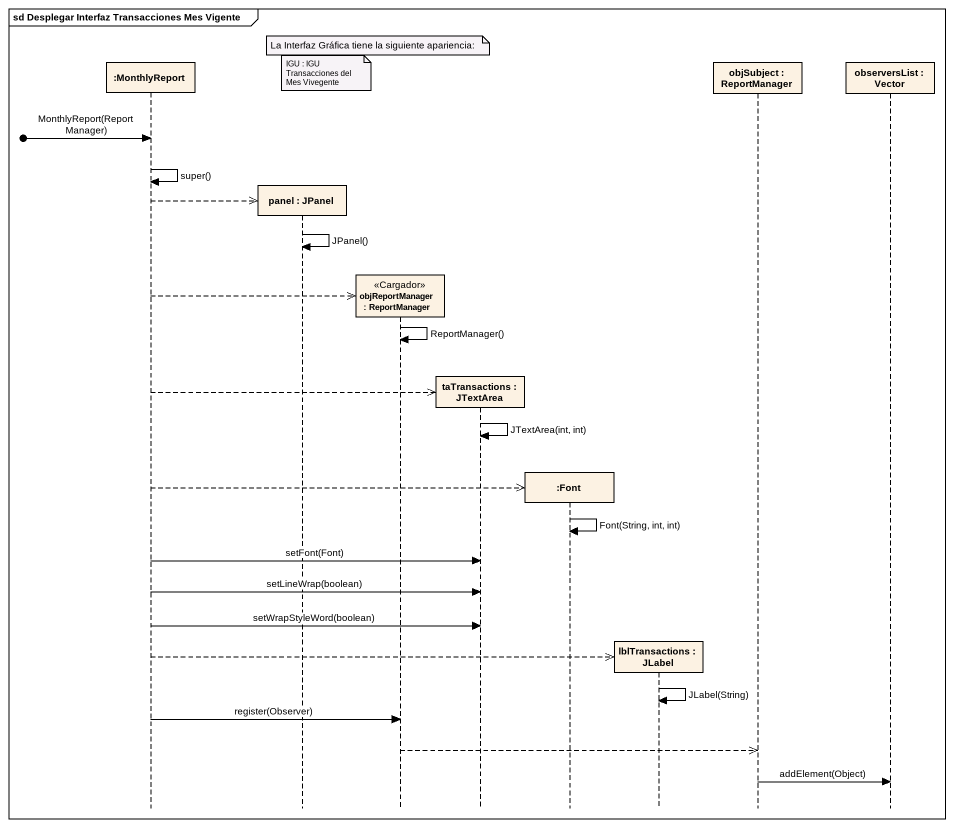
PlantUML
@startuml
mainframe sd Desplegar Interfaz Transacciones Mes Vigente
hide footbox
participant ":MonthlyReport" as MonthlyReport
participant "panel : JPanel" as panel
participant "objReportManager : ReportManager" as objReportManager <<Cargador>>
participant "taTransactions : JTextArea" as taTransactions
participant ":Font" as Font
participant "lblTransactions : JLabel" as lblTransactions
participant "objSubject : ReportManager" as objSubject
participant "observersList : Vector" as observersList

note over objReportManager : La Interfaz Gráfica tiene la siguiente apariencia:
note over panel : IGU : IGU Transacciones del Mes Vivegente
[o-> MonthlyReport : MonthlyReport(ReportManager)
MonthlyReport -> MonthlyReport : super()
MonthlyReport -->> panel **
panel -> panel : JPanel()
MonthlyReport -->> objReportManager **
objReportManager -> objReportManager : ReportManager()
MonthlyReport -->> taTransactions **
taTransactions -> taTransactions : JTextArea(int, int)
MonthlyReport -->> Font **
Font -> Font : Font(String, int, int)
MonthlyReport -> taTransactions : setFont(Font)
MonthlyReport -> taTransactions : setLineWrap(boolean)
MonthlyReport -> taTransactions : setWrapStyleWord(boolean)
MonthlyReport -->> lblTransactions **
lblTransactions -> lblTransactions : JLabel(String)
MonthlyReport -> objReportManager : register(Observer)
objReportManager -->> objSubject
objSubject -> observersList : addElement(Object)
@enduml
